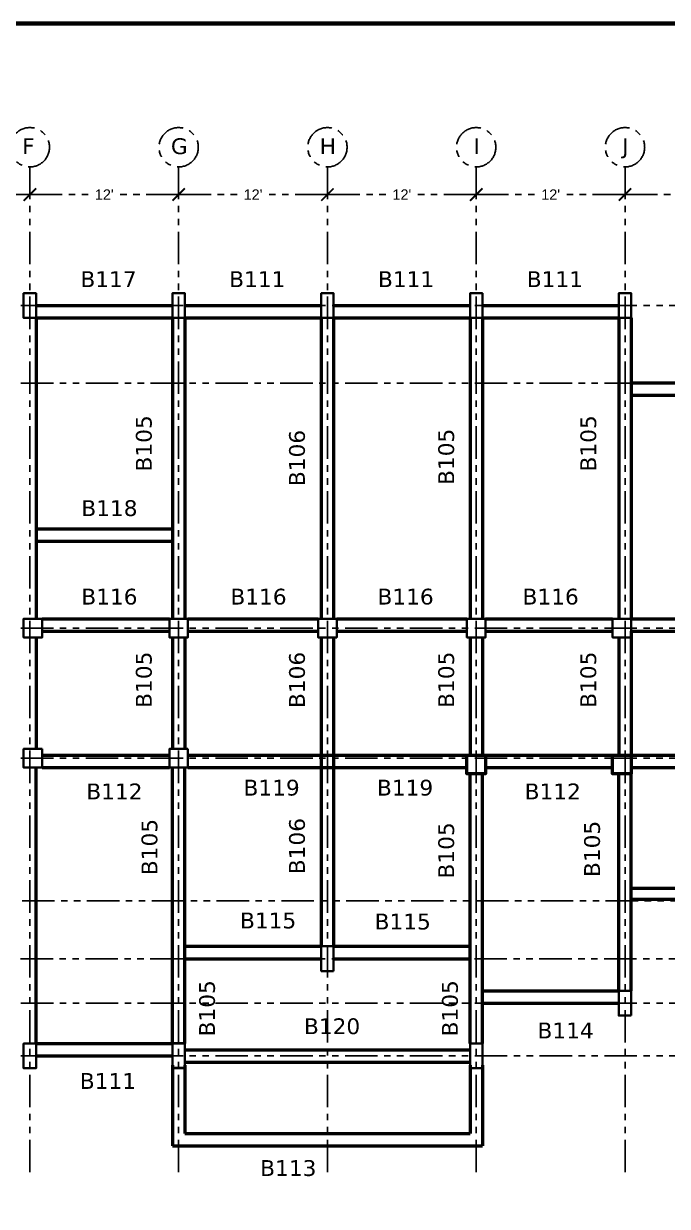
# Model space of a CAD drawing. Header units: feet. Extents: x -5357 to 123217, y -97269 to -8247.
# Drawn here: x 47062 to 47685, y -43993 to -42849 of the extents above; entities that cross this region are included whole.
import ezdxf

# ---------------------------------------------------------------- set-up
doc = ezdxf.new("R2010")
doc.units = ezdxf.units.FT
doc.header["$LTSCALE"] = 50.2
doc.header["$MEASUREMENT"] = 0
doc.header["$PDMODE"] = 3
doc.linetypes.add('PHANTOM2', pattern=[1.25, 0.625, -0.125, 0.125, -0.125, 0.125, -0.125])
doc.layers.get('0').update_dxf_attribs({"lineweight": 35})
for name, color, linetype, lineweight in [('drg seal', 250, 'Continuous', 120), ('Str Beam', 10, 'Continuous', 35), ('Str Clm 2', 7, 'Continuous', 35), ('Str Column', 50, 'Continuous', 35), ('Str LBL', 3, 'Continuous', 35)]:
    doc.layers.add(name, color=color, linetype=linetype, lineweight=lineweight)
doc.layers.add('drg seal txt', color=7, linetype='Continuous')
doc.layers.add('Str grid', color=7, linetype='Continuous', true_color=0x17d337)
doc.styles.get("Standard").update_dxf_attribs({"font": 'arial.ttf'})
doc.dimstyles.new('Copy of Standard', dxfattribs={"dimscale": 40, "dimtxt": 0.25, "dimasz": 0.3, "dimexe": 0.18, "dimexo": 5, "dimgap": 0.09, "dimtad": 0, "dimtih": 1, "dimtoh": 1, "dimdec": 0, "dimzin": 0, "dimdsep": 46, "dimlunit": 4, "dimtxsty": 'Standard', "dimcen": 0.2, "dimse1": 1, "dimse2": 1, "dimadec": 0, "dimazin": 0, "dimtfac": 1, "dimtdec": 0, "dimtofl": 0, "dimtmove": 0, "dimatfit": 3, "dimfxl": 1, "dimtolj": 1, "dimtzin": 0, "dimarcsym": 0})

# ---------------------------------------------------------------- blocks, each defined once
blk = doc.blocks.new('_ArchTick')
at = {"color": 0, "linetype": 'ByBlock', "const_width": 0.15}
blk.add_lwpolyline([(-0.5, -0.5), (0.5, 0.5)], dxfattribs=at)
blk = doc.blocks.new('*D745')
at = {"layer": 'Defpoints', "color": 0, "linetype": 'PHANTOM2', "transparency": 16777216}
for p in [(47068.5, -43014.4), (47212.5, -43014.4), (47212.5, -43014.4)]:
    blk.add_point(p, dxfattribs=at)
at = {"layer": 'Str grid', "color": 0, "linetype": 'PHANTOM2', "lineweight": -2, "transparency": 16777216}
for p, q in [((47068.5, -43014.4), (47128.9, -43014.4)), ((47212.5, -43014.4), (47152.1, -43014.4))]:
    blk.add_line(p, q, dxfattribs=at)
at = {"layer": 'Str grid', "color": 0, "linetype": 'PHANTOM2', "lineweight": -2, "transparency": 16777216, "xscale": 12, "yscale": 12, "zscale": 12, "rotation": 180}
blk.add_blockref('_ArchTick', (47068.5, -43014.4), dxfattribs=at)
at = {"layer": 'Str grid', "color": 0, "linetype": 'PHANTOM2', "lineweight": -2, "transparency": 16777216, "xscale": 12, "yscale": 12, "zscale": 12}
blk.add_blockref('_ArchTick', (47212.5, -43014.4), dxfattribs=at)
at = {"layer": 'Str grid', "color": 0, "linetype": 'PHANTOM2', "transparency": 16777216, "insert": (47140.5, -43014.4), "char_height": 10, "attachment_point": 5}
blk.add_mtext("\\A1;12'", dxfattribs=at)
blk = doc.blocks.new('*D746')
at = {"layer": 'Defpoints', "color": 0, "linetype": 'PHANTOM2', "transparency": 16777216}
for p in [(47212.5, -43014.4), (47356.5, -43014.4), (47356.5, -43014.4)]:
    blk.add_point(p, dxfattribs=at)
at = {"layer": 'Str grid', "color": 0, "linetype": 'PHANTOM2', "lineweight": -2, "transparency": 16777216}
for p, q in [((47212.5, -43014.4), (47272.9, -43014.4)), ((47356.5, -43014.4), (47296.1, -43014.4))]:
    blk.add_line(p, q, dxfattribs=at)
at = {"layer": 'Str grid', "color": 0, "linetype": 'PHANTOM2', "lineweight": -2, "transparency": 16777216, "xscale": 12, "yscale": 12, "zscale": 12, "rotation": 180}
blk.add_blockref('_ArchTick', (47212.5, -43014.4), dxfattribs=at)
at = {"layer": 'Str grid', "color": 0, "linetype": 'PHANTOM2', "lineweight": -2, "transparency": 16777216, "xscale": 12, "yscale": 12, "zscale": 12}
blk.add_blockref('_ArchTick', (47356.5, -43014.4), dxfattribs=at)
at = {"layer": 'Str grid', "color": 0, "linetype": 'PHANTOM2', "transparency": 16777216, "insert": (47284.5, -43014.4), "char_height": 10, "attachment_point": 5}
blk.add_mtext("\\A1;12'", dxfattribs=at)
blk = doc.blocks.new('*D747')
at = {"layer": 'Defpoints', "color": 0, "linetype": 'PHANTOM2', "transparency": 16777216}
for p in [(47356.5, -43014.4), (47500.5, -43014.4), (47500.5, -43014.4)]:
    blk.add_point(p, dxfattribs=at)
at = {"layer": 'Str grid', "color": 0, "linetype": 'PHANTOM2', "lineweight": -2, "transparency": 16777216}
for p, q in [((47356.5, -43014.4), (47416.9, -43014.4)), ((47500.5, -43014.4), (47440.1, -43014.4))]:
    blk.add_line(p, q, dxfattribs=at)
at = {"layer": 'Str grid', "color": 0, "linetype": 'PHANTOM2', "lineweight": -2, "transparency": 16777216, "xscale": 12, "yscale": 12, "zscale": 12, "rotation": 180}
blk.add_blockref('_ArchTick', (47356.5, -43014.4), dxfattribs=at)
at = {"layer": 'Str grid', "color": 0, "linetype": 'PHANTOM2', "lineweight": -2, "transparency": 16777216, "xscale": 12, "yscale": 12, "zscale": 12}
blk.add_blockref('_ArchTick', (47500.5, -43014.4), dxfattribs=at)
at = {"layer": 'Str grid', "color": 0, "linetype": 'PHANTOM2', "transparency": 16777216, "insert": (47428.5, -43014.4), "char_height": 10, "attachment_point": 5}
blk.add_mtext("\\A1;12'", dxfattribs=at)
blk = doc.blocks.new('*D748')
at = {"layer": 'Defpoints', "color": 0, "linetype": 'PHANTOM2', "transparency": 16777216}
for p in [(47500.5, -43014.4), (47644.5, -43014.4), (47644.5, -43014.4)]:
    blk.add_point(p, dxfattribs=at)
at = {"layer": 'Str grid', "color": 0, "linetype": 'PHANTOM2', "lineweight": -2, "transparency": 16777216}
for p, q in [((47500.5, -43014.4), (47560.9, -43014.4)), ((47644.5, -43014.4), (47584.1, -43014.4))]:
    blk.add_line(p, q, dxfattribs=at)
at = {"layer": 'Str grid', "color": 0, "linetype": 'PHANTOM2', "lineweight": -2, "transparency": 16777216, "xscale": 12, "yscale": 12, "zscale": 12, "rotation": 180}
blk.add_blockref('_ArchTick', (47500.5, -43014.4), dxfattribs=at)
at = {"layer": 'Str grid', "color": 0, "linetype": 'PHANTOM2', "lineweight": -2, "transparency": 16777216, "xscale": 12, "yscale": 12, "zscale": 12}
blk.add_blockref('_ArchTick', (47644.5, -43014.4), dxfattribs=at)
at = {"layer": 'Str grid', "color": 0, "linetype": 'PHANTOM2', "transparency": 16777216, "insert": (47572.5, -43014.4), "char_height": 10, "attachment_point": 5}
blk.add_mtext("\\A1;12'", dxfattribs=at)
blk = doc.blocks.new('*D749')
at = {"layer": 'Defpoints', "color": 0, "linetype": 'PHANTOM2', "transparency": 16777216}
for p in [(47644.5, -43014.4), (47788.5, -43014.4), (47788.5, -43014.4)]:
    blk.add_point(p, dxfattribs=at)
at = {"layer": 'Str grid', "color": 0, "linetype": 'PHANTOM2', "lineweight": -2, "transparency": 16777216}
for p, q in [((47644.5, -43014.4), (47704.9, -43014.4)), ((47788.5, -43014.4), (47728.1, -43014.4))]:
    blk.add_line(p, q, dxfattribs=at)
at = {"layer": 'Str grid', "color": 0, "linetype": 'PHANTOM2', "lineweight": -2, "transparency": 16777216, "xscale": 12, "yscale": 12, "zscale": 12, "rotation": 180}
blk.add_blockref('_ArchTick', (47644.5, -43014.4), dxfattribs=at)
at = {"layer": 'Str grid', "color": 0, "linetype": 'PHANTOM2', "lineweight": -2, "transparency": 16777216, "xscale": 12, "yscale": 12, "zscale": 12}
blk.add_blockref('_ArchTick', (47788.5, -43014.4), dxfattribs=at)
at = {"layer": 'Str grid', "color": 0, "linetype": 'PHANTOM2', "transparency": 16777216, "insert": (47716.5, -43014.4), "char_height": 10, "attachment_point": 5}
blk.add_mtext("\\A1;12'", dxfattribs=at)
blk = doc.blocks.new('*D929')
at = {"layer": 'Defpoints', "color": 0, "linetype": 'PHANTOM2', "transparency": 16777216}
for p in [(46924.5, -43014.4), (47068.5, -43014.4), (47068.5, -43014.4)]:
    blk.add_point(p, dxfattribs=at)
at = {"layer": 'Str grid', "color": 0, "linetype": 'PHANTOM2', "lineweight": -2, "transparency": 16777216}
for p, q in [((46924.5, -43014.4), (46984.9, -43014.4)), ((47068.5, -43014.4), (47008.1, -43014.4))]:
    blk.add_line(p, q, dxfattribs=at)
at = {"layer": 'Str grid', "color": 0, "linetype": 'PHANTOM2', "lineweight": -2, "transparency": 16777216, "xscale": 12, "yscale": 12, "zscale": 12, "rotation": 180}
blk.add_blockref('_ArchTick', (46924.5, -43014.4), dxfattribs=at)
at = {"layer": 'Str grid', "color": 0, "linetype": 'PHANTOM2', "lineweight": -2, "transparency": 16777216, "xscale": 12, "yscale": 12, "zscale": 12}
blk.add_blockref('_ArchTick', (47068.5, -43014.4), dxfattribs=at)
at = {"layer": 'Str grid', "color": 0, "linetype": 'PHANTOM2', "transparency": 16777216, "insert": (46996.5, -43014.4), "char_height": 10, "attachment_point": 5}
blk.add_mtext("\\A1;12'", dxfattribs=at)

msp = doc.modelspace()

# ---------------------------------------------------------------- linework, layer by layer
at = {"layer": 'drg seal', "lineweight": 70}
msp.add_lwpolyline([(48891.57804, -45137.68665), (48891.57804, -42849.03238), (45865.42619, -42849.03238), (45865.42619, -45137.68665), (48891.16603, -45137.68665)], dxfattribs=at)
at = {"layer": 'Str Beam', "linetype": 'Continuous', "lineweight": 53}
for p, q in [((47074.48494, -43121.80777), (47206.48494, -43121.80777)), ((47218.48494, -43121.80777), (47350.48494, -43121.80777)), ((47362.48494, -43121.80777), (47494.48494, -43121.80777)), ((47506.48494, -43121.80777), (47638.48494, -43121.80777)), ((47074.48494, -43133.80777), (47206.48494, -43133.80777)), ((47074.48494, -43133.80777), (47074.48494, -43424.80777)), ((47206.48494, -43133.80777), (47206.48494, -43424.80777)), ((47218.48494, -43133.80777), (47350.48494, -43133.80777)), ((47218.48494, -43133.80777), (47218.48494, -43424.80777)), ((47350.48494, -43133.80777), (47350.48494, -43424.80777)), ((47362.48494, -43133.80777), (47494.48494, -43133.80777)), ((47362.48494, -43133.80777), (47362.48494, -43424.80777)), ((47494.48494, -43133.80777), (47494.48494, -43424.80777)), ((47506.48494, -43133.80777), (47638.48494, -43133.80777)), ((47506.48494, -43133.80777), (47506.48494, -43424.80777)), ((47638.48494, -43133.80777), (47638.48494, -43424.80777)), ((47650.48494, -43133.80777), (47650.48494, -43424.80777)), ((47776.48494, -43196.80777), (47650.48494, -43196.80777)), ((47782.48494, -43208.80777), (47650.48494, -43208.80777)), ((47080.48494, -43424.80777), (47203.48494, -43424.80777)), ((47221.48494, -43424.80777), (47347.48494, -43424.80777)), ((47365.48494, -43424.80777), (47491.48494, -43424.80777)), ((47509.48494, -43424.80777), (47632.48494, -43424.80777)), ((47650.48494, -43424.80777), (47776.48494, -43424.80777)), ((47080.48494, -43436.80777), (47203.48494, -43436.80777)), ((47221.48494, -43436.80777), (47347.48494, -43436.80777)), ((47365.48494, -43436.80777), (47491.48494, -43436.80777)), ((47509.48494, -43436.80777), (47632.48494, -43436.80777)), ((47650.48494, -43436.80777), (47776.48494, -43436.80777)), ((47650.48494, -43436.80777), (47650.48494, -43556.80777)), ((47074.48494, -43442.80777), (47074.48494, -43550.80777)), ((47206.48494, -43442.80777), (47206.48494, -43550.80777)), ((47218.48494, -43442.80777), (47218.48494, -43550.80777)), ((47350.48494, -43442.80777), (47350.48494, -43741.73448)), ((47362.48494, -43442.80777), (47362.48494, -43741.73467)), ((47494.48494, -43442.80777), (47494.48494, -43556.80777)), ((47506.48494, -43442.80777), (47506.48494, -43556.80777)), ((47638.48494, -43442.80777), (47638.48494, -43556.80777)), ((47080.48494, -43556.80777), (47203.48494, -43556.80777)), ((47221.48494, -43556.80777), (47491.48494, -43556.80777)), ((47509.48494, -43556.80777), (47632.48494, -43556.80777)), ((47650.48494, -43556.80777), (47776.48494, -43556.80777)), ((47074.48494, -43835.80777), (47074.48494, -43568.80777)), ((47080.48494, -43568.80777), (47203.48494, -43568.80777)), ((47206.48494, -43835.80777), (47206.48494, -43568.80777)), ((47218.48494, -43835.80777), (47218.48494, -43568.80777)), ((47221.48494, -43568.80777), (47491.48494, -43568.80777)), ((47494.48494, -43835.80777), (47494.48494, -43574.80777)), ((47506.48494, -43835.80777), (47506.48494, -43574.80777)), ((47509.48494, -43568.80777), (47632.48494, -43568.80777)), ((47638.48494, -43784.80777), (47638.48494, -43574.80777)), ((47650.48494, -43568.80777), (47776.48494, -43568.80777)), ((47650.48494, -43784.80777), (47650.48494, -43574.80777)), ((47926.48494, -43685.80777), (47650.48494, -43685.80777)), ((47926.48494, -43696.30777), (47650.48494, -43696.30777)), ((47218.48494, -43741.73448), (47350.48494, -43741.73448)), ((47362.48494, -43741.73448), (47494.48494, -43741.73448)), ((47218.48494, -43753.73448), (47350.48494, -43753.73448)), ((47362.48494, -43753.73448), (47494.48494, -43753.73448)), ((47506.48494, -43784.80777), (47638.48494, -43784.80777)), ((47506.48494, -43796.80777), (47638.48494, -43796.80777)), ((47074.48494, -43835.80777), (47206.48494, -43835.80777)), ((47074.48494, -43847.80777), (47206.48494, -43847.80777)), ((47206.48494, -43856.80777), (47206.48494, -43934.80777)), ((47218.48494, -43856.80777), (47218.48494, -43922.80777)), ((47494.48494, -43856.80777), (47494.48494, -43922.80777)), ((47506.48494, -43856.80777), (47506.48494, -43934.80777)), ((47218.48494, -43922.80777), (47494.48494, -43922.80777)), ((47206.48494, -43934.80777), (47218.48494, -43934.80777)), ((47206.48494, -43934.80777), (47506.48494, -43934.80777)), ((47494.48494, -43934.80777), (47506.48494, -43934.80777))]:
    msp.add_line(p, q, dxfattribs=at)
for points in [[(47218.48494, -43841.80777), (47356.48494, -43841.80777), (47494.48494, -43841.80777)], [(47218.48494, -43853.80777), (47356.48494, -43853.80777), (47494.48494, -43853.80777)]]:
    msp.add_lwpolyline(points, dxfattribs=at)
at = {"layer": 'Str Clm 2', "color": 3, "linetype": 'Continuous'}
for points in [[(47074.48494, -43109.80777), (47074.48494, -43133.80777), (47062.48494, -43133.80777), (47062.48494, -43109.80777)], [(47218.48494, -43109.80777), (47218.48494, -43133.80777), (47206.48494, -43133.80777), (47206.48494, -43109.80777)], [(47362.48494, -43109.80777), (47362.48494, -43133.80777), (47350.48494, -43133.80777), (47350.48494, -43109.80777)], [(47506.48494, -43109.80777), (47506.48494, -43133.80777), (47494.48494, -43133.80777), (47494.48494, -43109.80777)], [(47650.48494, -43109.80777), (47650.48494, -43133.80777), (47638.48494, -43133.80777), (47638.48494, -43109.80777)], [(47074.48494, -43835.80777), (47074.48494, -43859.80777), (47062.48494, -43859.80777), (47062.48494, -43835.80777)], [(47218.48494, -43835.48925), (47218.48494, -43859.48925), (47206.48494, -43859.48925), (47206.48494, -43835.48925)]]:
    msp.add_lwpolyline(points, close=True, dxfattribs=at)
at = {"layer": 'Str Column', "color": 1, "linetype": 'Continuous', "lineweight": 53}
for p, q in [((47074.48494, -43337.80777), (47206.48494, -43337.80777)), ((47074.48494, -43349.80777), (47206.48494, -43349.80777))]:
    msp.add_line(p, q, dxfattribs=at)
at = {"layer": 'Str Column', "color": 2, "linetype": 'Continuous'}
for points in [[(47062.48494, -43109.80777), (47074.48494, -43109.80777), (47074.48494, -43133.80777), (47062.48494, -43133.80777)], [(47206.48494, -43109.80777), (47218.48494, -43109.80777), (47218.48494, -43133.80777), (47206.48494, -43133.80777)], [(47350.48494, -43109.80777), (47362.48494, -43109.80777), (47362.48494, -43133.80777), (47350.48494, -43133.80777)], [(47494.48494, -43109.80777), (47506.48494, -43109.80777), (47506.48494, -43133.80777), (47494.48494, -43133.80777)], [(47638.48494, -43109.80737), (47650.48494, -43109.80737), (47650.48494, -43133.80737), (47638.48494, -43133.80737)], [(47080.48494, -43424.80777), (47080.48494, -43442.80777), (47062.48494, -43442.80777), (47062.48494, -43424.80777)], [(47221.48494, -43424.80777), (47221.48494, -43442.80777), (47203.48494, -43442.80777), (47203.48494, -43424.80777)], [(47365.48494, -43424.80777), (47365.48494, -43442.80777), (47347.48494, -43442.80777), (47347.48494, -43424.80777)], [(47509.48494, -43424.80777), (47509.48494, -43442.80777), (47491.48494, -43442.80777), (47491.48494, -43424.80777)], [(47650.48494, -43424.80777), (47650.48494, -43442.80777), (47632.48494, -43442.80777), (47632.48494, -43424.80777)], [(47080.48494, -43550.80777), (47080.48494, -43568.80777), (47062.48494, -43568.80777), (47062.48494, -43550.80777)], [(47221.48494, -43550.80777), (47221.48494, -43568.80777), (47203.48494, -43568.80777), (47203.48494, -43550.80777)], [(47509.48494, -43556.80777), (47509.48494, -43574.80777), (47491.48494, -43574.80777), (47491.48494, -43556.80777)], [(47650.48494, -43556.80777), (47650.48494, -43574.80777), (47632.48494, -43574.80777), (47632.48494, -43556.80777)], [(47062.47871, -43835.80777), (47074.47871, -43835.80777), (47074.47871, -43859.80777), (47062.47871, -43859.80777)], [(47206.48494, -43835.80777), (47218.48494, -43835.80777), (47218.48494, -43859.80777), (47206.48494, -43859.80777)], [(47494.48494, -43835.80777), (47506.48494, -43835.80777), (47506.48494, -43859.80777), (47494.48494, -43859.80777)]]:
    msp.add_lwpolyline(points, close=True, dxfattribs=at)
at = {"layer": 'Str Column', "linetype": 'Continuous', "lineweight": 53}
for points in [[(47509.48494, -43556.80777), (47509.48494, -43574.80777), (47491.48494, -43574.80777), (47491.48494, -43556.80777)], [(47650.48494, -43556.80777), (47650.48494, -43574.80777), (47632.48494, -43574.80777), (47632.48494, -43556.80777)]]:
    msp.add_lwpolyline(points, close=True, dxfattribs=at)
at = {"layer": 'Str Column', "linetype": 'Continuous'}
for points in [[(47362.48494, -43765.73467), (47362.48494, -43741.73467), (47350.48494, -43741.73467), (47350.48494, -43765.73428)], [(47650.48494, -43808.80777), (47650.48494, -43784.80777), (47638.48494, -43784.80777), (47638.48494, -43808.80737)]]:
    msp.add_lwpolyline(points, close=True, dxfattribs=at)
at = {"layer": 'Str grid', "color": 0, "linetype": 'PHANTOM2'}
for p, q in [((47068.48494, -42987.63781), (47068.48494, -43963.38916)), ((47212.48494, -42987.63781), (47212.48494, -43963.38916)), ((47356.48494, -42987.63781), (47356.48494, -43963.38916)), ((47500.48494, -42987.63781), (47500.48494, -43963.38916)), ((47644.48494, -42987.63741), (47644.48494, -43963.38877)), ((46181.35223, -43121.80796), (48106.99267, -43121.80796)), ((46181.35223, -43196.80777), (48106.99267, -43196.80777)), ((46181.34601, -43433.80777), (48106.98645, -43433.80777)), ((46181.34601, -43559.80777), (48106.98645, -43559.80777)), ((46182.48518, -43697.80777), (48108.12562, -43697.80777)), ((46181.03083, -43753.73448), (48106.67127, -43753.73448)), ((46181.35223, -43796.80777), (48106.99267, -43796.80777)), ((46181.35223, -43847.80777), (48106.99267, -43847.80777))]:
    msp.add_line(p, q, dxfattribs=at)
at = {"layer": 'Str grid', "color": 0, "linetype": 'PHANTOM2', "ltscale": 150}
for p, q in [((47218.48494, -43841.80777), (47218.48494, -43853.80777)), ((47218.48494, -43856.80777), (47218.48494, -43844.80777))]:
    msp.add_line(p, q, dxfattribs=at)
at = {"layer": 'Str grid', "color": 0, "linetype": 'PHANTOM2'}
for centre in [(47068.48494, -42968.61022), (47212.48494, -42968.61022), (47356.48494, -42968.61022), (47500.48494, -42968.61022), (47644.48494, -42968.60982)]:
    msp.add_circle(centre, 19.02759, dxfattribs=at)

# ---------------------------------------------------------------- texts
at = {"layer": 'drg seal txt', "char_height": 15.2852164, "width": 2687.8083334, "attachment_point": 1}
for s, insert in [('{\\fVerdana|b0|i0|c0|p34;F}', (47061.00126, -42959.95168)), ('{\\fVerdana|b0|i0|c0|p34;G}', (47205.00126, -42959.95168)), ('{\\fVerdana|b0|i0|c0|p34;H}', (47349.00126, -42959.95168)), ('{\\fVerdana|b0|i0|c0|p34;I}', (47497.73291, -42959.95168)), ('{\\fVerdana|b0|i0|c0|p34;J}', (47641.73291, -42959.95129))]:
    msp.add_mtext(s, dxfattribs=dict(at, insert=insert))
at = {"layer": 'Str LBL', "char_height": 15.2852164, "width": 28.177633, "attachment_point": 1}
for s, insert in [('{\\fVerdana|b0|i0|c0|p34;B117}', (47117.41088, -43088.60842)), ('{\\fVerdana|b0|i0|c0|p34;B111}', (47261.41088, -43088.60842)), ('{\\fVerdana|b0|i0|c0|p34;B111}', (47405.41088, -43088.60842)), ('{\\fVerdana|b0|i0|c0|p34;B111}', (47549.41088, -43088.60842)), ('{\\fVerdana|b0|i0|c0|p34;B118}', (47118.26886, -43310.15206)), ('{\\fVerdana|b0|i0|c0|p34;B116}', (47118.26886, -43395.7626)), ('{\\fVerdana|b0|i0|c0|p34;B116}', (47262.57278, -43395.7626)), ('{\\fVerdana|b0|i0|c0|p34;B116}', (47404.92678, -43395.7626)), ('{\\fVerdana|b0|i0|c0|p34;B116}', (47545.33088, -43395.7626)), ('{\\fVerdana|b0|i0|c0|p34;B112}', (47123.104, -43584.24109)), ('{\\fVerdana|b0|i0|c0|p34;B119}', (47275.26424, -43580.61041)), ('{\\fVerdana|b0|i0|c0|p34;B119}', (47404.44167, -43580.61041)), ('{\\fVerdana|b0|i0|c0|p34;B112}', (47547.35145, -43584.24109)), ('{\\fVerdana|b0|i0|c0|p34;B115}', (47271.90128, -43709.12558)), ('{\\fVerdana|b0|i0|c0|p34;B115}', (47402.13814, -43710.16629)), ('{\\fVerdana|b0|i0|c0|p34;B120}', (47333.77803, -43811.45396)), ('{\\fVerdana|b0|i0|c0|p34;B114}', (47559.80876, -43815.54629)), ('{\\fVerdana|b0|i0|c0|p34;B111}', (47116.85806, -43864.41023)), ('{\\fVerdana|b0|i0|c0|p34;B113}', (47291.39329, -43948.67177))]:
    msp.add_mtext(s, dxfattribs=dict(at, insert=insert))
at = {"layer": 'Str LBL', "char_height": 15.2852164, "width": 28.177633, "attachment_point": 1, "rotation": 90}
for s, insert in [('{\\fVerdana|b0|i0|c0|p34;B105}', (47171.10085, -43282.32465)), ('{\\fVerdana|b0|i0|c0|p34;B105}', (47601.29427, -43282.32465)), ('{\\fVerdana|b0|i0|c0|p34;B106}', (47319.36874, -43296.50323)), ('{\\fVerdana|b0|i0|c0|p34;B105}', (47463.74955, -43295.36277)), ('{\\fVerdana|b0|i0|c0|p34;B105}', (47171.10085, -43511.0185)), ('{\\fVerdana|b0|i0|c0|p34;B106}', (47319.36874, -43511.23388)), ('{\\fVerdana|b0|i0|c0|p34;B105}', (47463.74955, -43511.0185)), ('{\\fVerdana|b0|i0|c0|p34;B105}', (47601.29427, -43511.0185)), ('{\\fVerdana|b0|i0|c0|p34;B105}', (47176.55319, -43672.91108)), ('{\\fVerdana|b0|i0|c0|p34;B106}', (47319.36874, -43672.00361)), ('{\\fVerdana|b0|i0|c0|p34;B105}', (47463.74955, -43676.16032)), ('{\\fVerdana|b0|i0|c0|p34;B105}', (47604.92916, -43674.72642)), ('{\\fVerdana|b0|i0|c0|p34;B105}', (47232.31087, -43828.94796)), ('{\\fVerdana|b0|i0|c0|p34;B105}', (47467.38444, -43828.94796))]:
    msp.add_mtext(s, dxfattribs=dict(at, insert=insert))

# ---------------------------------------------------------------- dimensions: what is measured, and where the dimension line sits
at = {"layer": 'Str grid', "color": 0, "linetype": 'PHANTOM2'}
for base, p1, p2, picture, middle in [((47068.48494, -43014.35031), (46924.48494, -43014.35031), (47068.48494, -43014.35031), '*D929', (46996.48494, -43014.35031)), ((47212.48494, -43014.35031), (47068.48494, -43014.35031), (47212.48494, -43014.35031), '*D745', (47140.48494, -43014.35031)), ((47356.48494, -43014.35031), (47212.48494, -43014.35031), (47356.48494, -43014.35031), '*D746', (47284.48494, -43014.35031)), ((47500.48494, -43014.35031), (47356.48494, -43014.35031), (47500.48494, -43014.35031), '*D747', (47428.48494, -43014.35031)), ((47644.48494, -43014.35031), (47500.48494, -43014.35031), (47644.48494, -43014.35031), '*D748', (47572.48494, -43014.35031)), ((47788.48494, -43014.35031), (47644.48494, -43014.35031), (47788.48494, -43014.35031), '*D749', (47716.48494, -43014.35031))]:
    dim = msp.add_linear_dim(base=base, p1=p1, p2=p2, dimstyle='Copy of Standard', override={"dimblk": 'ArchTick'}, dxfattribs=at)
    dim.commit()
    dim.dimension.update_dxf_attribs({"geometry": picture, "text_midpoint": middle})

doc.saveas('drawing.dxf')
